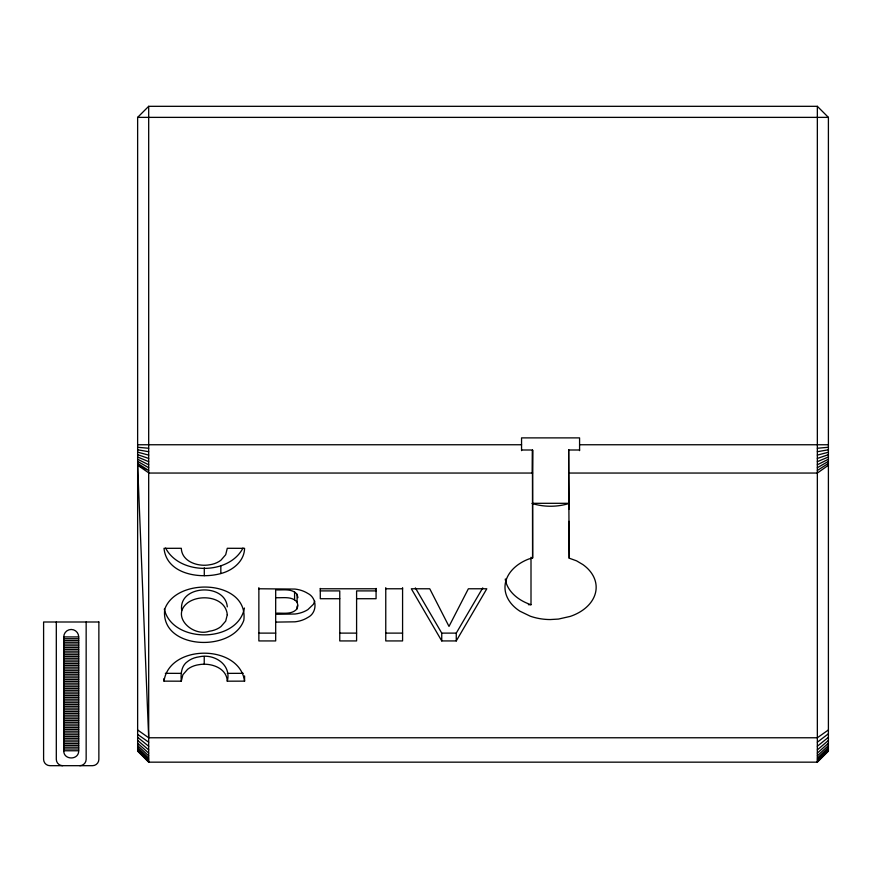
<?xml version="1.0" encoding="UTF-8"?>
<svg xmlns="http://www.w3.org/2000/svg" width="872" height="872" viewBox="0 0 872 872"><rect width="100%" height="100%" fill="white"/><g stroke="black" fill="none" stroke-linecap="round" stroke-linejoin="round"><path stroke-width="1.31" d="M148.687 762.161L148.687 106.319L817.347 106.319L828.4 117.371L828.4 751.108L817.347 762.161L148.687 762.161L137.634 751.108L137.634 117.371L148.687 106.319M528.388 604.699L531.004 604.699L531.004 557.284M521.554 449.996L532.541 449.996L532.607 557.993L528.737 559.017A45.595 32.242 0 0 0 506.436 579.226L505.586 582.082A45.595 32.242 0 0 0 520.006 611.239L530.231 616.177A45.595 32.242 0 0 0 550.199 619.556L558.44 619.076L570.234 616.406A45.595 32.242 0 0 0 582.899 564.587L576.556 560.838L569.209 558.189L569.045 521.358M569.22 522.186L569.209 546.461L569.209 522.077M532.356 472.897L532.541 449.996L532.607 557.993M164.012 678.536L164.012 681.141L181.3 681.185C180.657 674.111 181.169 665.848 187.633 661.467A20.568 14.552 0 0 1 199.35 656.801C214.054 653.401 231.745 664.573 227.287 681.185L244.574 681.141L244.574 675.931M181.3 681.185L182.88 674.743L187.633 669.282A20.568 14.552 0 0 1 199.35 664.617C210.675 662.655 226.742 667.745 227.287 681.185M78.687 750.759C78.971 760.33 63.493 760.33 63.765 750.759L63.765 636.92A7.456 7.456 0 0 1 71.231 629.464A7.456 7.456 0 0 1 78.687 636.92L78.687 750.759L63.765 750.759M164.012 681.141C169.168 643.885 239.408 643.885 244.574 681.141M244.422 608.024C237.903 643.46 172.22 643.798 164.307 609.114M297.08 608.754L297.93 605.484L297.09 602.16L297.09 594.344C291.957 588.066 282.735 590.344 275.683 589.843L275.683 613.223C282.735 612.722 291.935 615.043 297.08 608.754L297.08 606.149M242.95 548.085C228.987 575.139 179.599 575.139 165.625 548.085M314.759 601.168L313.375 604.329L307.838 609.648A25.288 17.876 0 0 1 295.03 614.008L275.683 614.291L275.683 640.931L258.864 640.931L258.864 587.652M456.263 640.931L486.805 588.774L468.362 588.774L449.004 626.423L429.754 588.774L411.322 588.774L441.744 640.931L456.263 640.931L456.263 633.116L482.739 587.913M817.347 761.899L828.4 750.879M817.347 761.136L828.4 750.214M817.347 759.861L828.4 749.113M817.347 758.084L828.4 747.566M817.347 755.817L828.4 745.604M817.347 753.081L828.4 743.227M817.347 749.887L828.4 740.459M817.347 746.247L828.4 737.309M817.347 742.203L828.4 733.766M828.4 465.245L817.347 473.049L568.664 473.049L568.664 449.614M828.4 729.951L817.347 737.767L148.687 737.767L137.634 729.951M817.347 762.161L817.347 470.477L828.4 463.381M817.347 467.708L828.4 461.375M817.347 464.765L828.4 459.239M817.347 461.67L828.4 456.993M220.834 573.547C232.562 570.571 244.334 561.328 244.574 548.325L227.287 548.292L225.695 554.723L220.943 560.184A20.568 14.552 0 0 1 209.236 564.849C197.9 566.811 181.834 561.721 181.3 548.292L164.012 548.325C166.574 574.397 200.168 579.302 220.834 573.547L220.834 565.732M817.347 458.443L828.4 454.661M817.347 455.108L828.4 452.252M817.347 451.707L828.4 449.788M817.347 448.241L828.4 447.282M227.287 673.369L243.244 673.326M137.634 117.371L828.4 117.371M137.634 444.753L521.554 444.753M579.575 444.753L828.4 444.753M579.575 449.996L568.664 449.996L568.98 509.237M532.607 473.049L149.036 473.049L137.634 465.234L148.687 737.767M532.607 503.308L569.22 503.308M258.864 588.774L295.03 589.069A25.288 17.876 0 0 1 307.838 593.429C317.386 598.148 317.419 612.744 307.838 617.463A25.288 17.876 0 0 1 295.03 621.823L275.683 622.107M320.286 588.774L376.072 588.774M385.762 588.774L402.581 588.774M320.286 590.9L339.764 590.9L339.764 640.931L356.594 640.931L356.594 590.9L376.072 590.9M275.683 597.658C282.735 598.159 291.957 595.881 297.09 602.16M339.764 598.715L320.286 598.715L320.286 588.415M356.594 598.715L376.072 598.715L376.072 588.415M258.864 633.116L275.683 633.116M339.764 633.116L356.594 633.116M385.762 633.116L402.581 633.116M415.377 587.913L441.744 633.116L456.263 633.116M63.765 636.92L78.687 636.92M63.765 638.707L78.687 638.707M63.765 640.484L78.687 640.484M63.765 642.261L78.687 642.261M63.765 644.037L78.687 644.037M63.765 645.814L78.687 645.814M63.765 647.591L78.687 647.591M63.765 649.378L78.687 649.378M63.765 651.155L78.687 651.155M63.765 652.932L78.687 652.932M63.765 654.709L78.687 654.709M63.765 656.485L78.687 656.485M63.765 658.273L78.687 658.273M63.765 660.049L78.687 660.049M63.765 661.826L78.687 661.826M63.765 663.603L78.687 663.603M63.765 665.38L78.687 665.38M63.765 667.167L78.687 667.167M63.765 668.944L78.687 668.944M63.765 670.721L78.687 670.721M63.765 672.497L78.687 672.497M63.765 674.274L78.687 674.274M63.765 676.051L78.687 676.051M63.765 677.838L78.687 677.838M63.765 679.615L78.687 679.615M63.765 681.392L78.687 681.392M63.765 683.168L78.687 683.168M63.765 684.945L78.687 684.945M63.765 686.733L78.687 686.733M63.765 688.509L78.687 688.509M63.765 690.286L78.687 690.286M63.765 692.063L78.687 692.063M63.765 693.84L78.687 693.84M63.765 695.616L78.687 695.616M63.765 697.404L78.687 697.404M63.765 699.181L78.687 699.181M63.765 700.957L78.687 700.957M63.765 702.734L78.687 702.734M63.765 704.511L78.687 704.511M63.765 706.298L78.687 706.298M63.765 708.075L78.687 708.075M63.765 709.852L78.687 709.852M63.765 711.628L78.687 711.628M63.765 713.405L78.687 713.405M63.765 715.193L78.687 715.193M63.765 716.969L78.687 716.969M63.765 718.746L78.687 718.746M63.765 720.523L78.687 720.523M63.765 722.299L78.687 722.299M63.765 724.076L78.687 724.076M63.765 725.864L78.687 725.864M63.765 727.64L78.687 727.64M63.765 729.417L78.687 729.417M63.765 731.194L78.687 731.194M63.765 732.971L78.687 732.971M63.765 734.758L78.687 734.758M63.765 736.535L78.687 736.535M63.765 738.312L78.687 738.312M63.765 740.088L78.687 740.088M63.765 741.865L78.687 741.865M63.765 743.653L78.687 743.653M63.765 745.429L78.687 745.429M63.765 747.206L78.687 747.206M63.765 748.983L78.687 748.983M165.342 673.326L181.3 673.369M137.634 447.282L148.687 448.241M137.634 449.788L148.687 451.707M137.634 452.143L148.687 455.108M531.004 604.699L530.231 604.46A45.595 32.242 0 0 1 505.248 579.117M532.018 503.417L534.024 504.049A45.595 32.242 0 0 0 568.98 503.493M137.634 454.661L148.687 458.443M137.634 456.993L148.687 461.67M137.634 465.234L148.687 470.477L137.634 463.37M137.634 459.239L148.687 464.765M137.634 461.364L148.687 467.708M137.634 734.388L148.687 742.203M137.634 737.309L148.687 746.247M137.634 740.426L148.687 749.887M137.634 743.227L148.687 753.081M137.634 745.604L148.687 755.817M137.634 747.566L148.687 758.084M137.634 749.113L148.687 759.861M137.634 750.214L148.687 761.136M137.634 750.879L148.687 761.899M297.09 594.344L297.93 597.669M227.287 606.879C225.347 582.681 178.237 584.938 181.692 610.247M568.664 473.049L569.209 558.189M817.347 106.319L817.347 470.477M579.575 450.639L579.575 437.886L521.554 437.886L521.554 450.639M506.174 578.953L506.174 583.019M441.744 633.116L441.744 640.931M402.581 587.652L402.581 640.931L385.762 640.931L385.762 587.652M294.583 591.881L294.583 599.696M204.288 567.857L204.288 575.673M204.233 656.496L204.233 664.311M86.154 621.998L86.154 759.327A6.355 6.355 0 0 1 79.799 765.681M56.309 621.998L56.309 759.327A6.355 6.355 0 0 0 62.664 765.681M227.287 614.695L225.695 621.126L220.943 626.587A20.568 14.552 0 0 1 209.236 631.252C192.799 637.105 170.367 616.232 187.633 602.835C199.993 593.668 225.532 596.688 227.287 614.695M164.743 609.234C159.772 649.607 232.355 653.019 243.833 620.232C248.782 579.891 176.275 576.49 164.743 609.234M98.863 621.998L43.6 621.998L43.6 759.327A6.355 6.355 0 0 0 49.955 765.681L92.508 765.681A6.355 6.355 0 0 0 98.863 759.327L98.863 621.998"/></g></svg>
